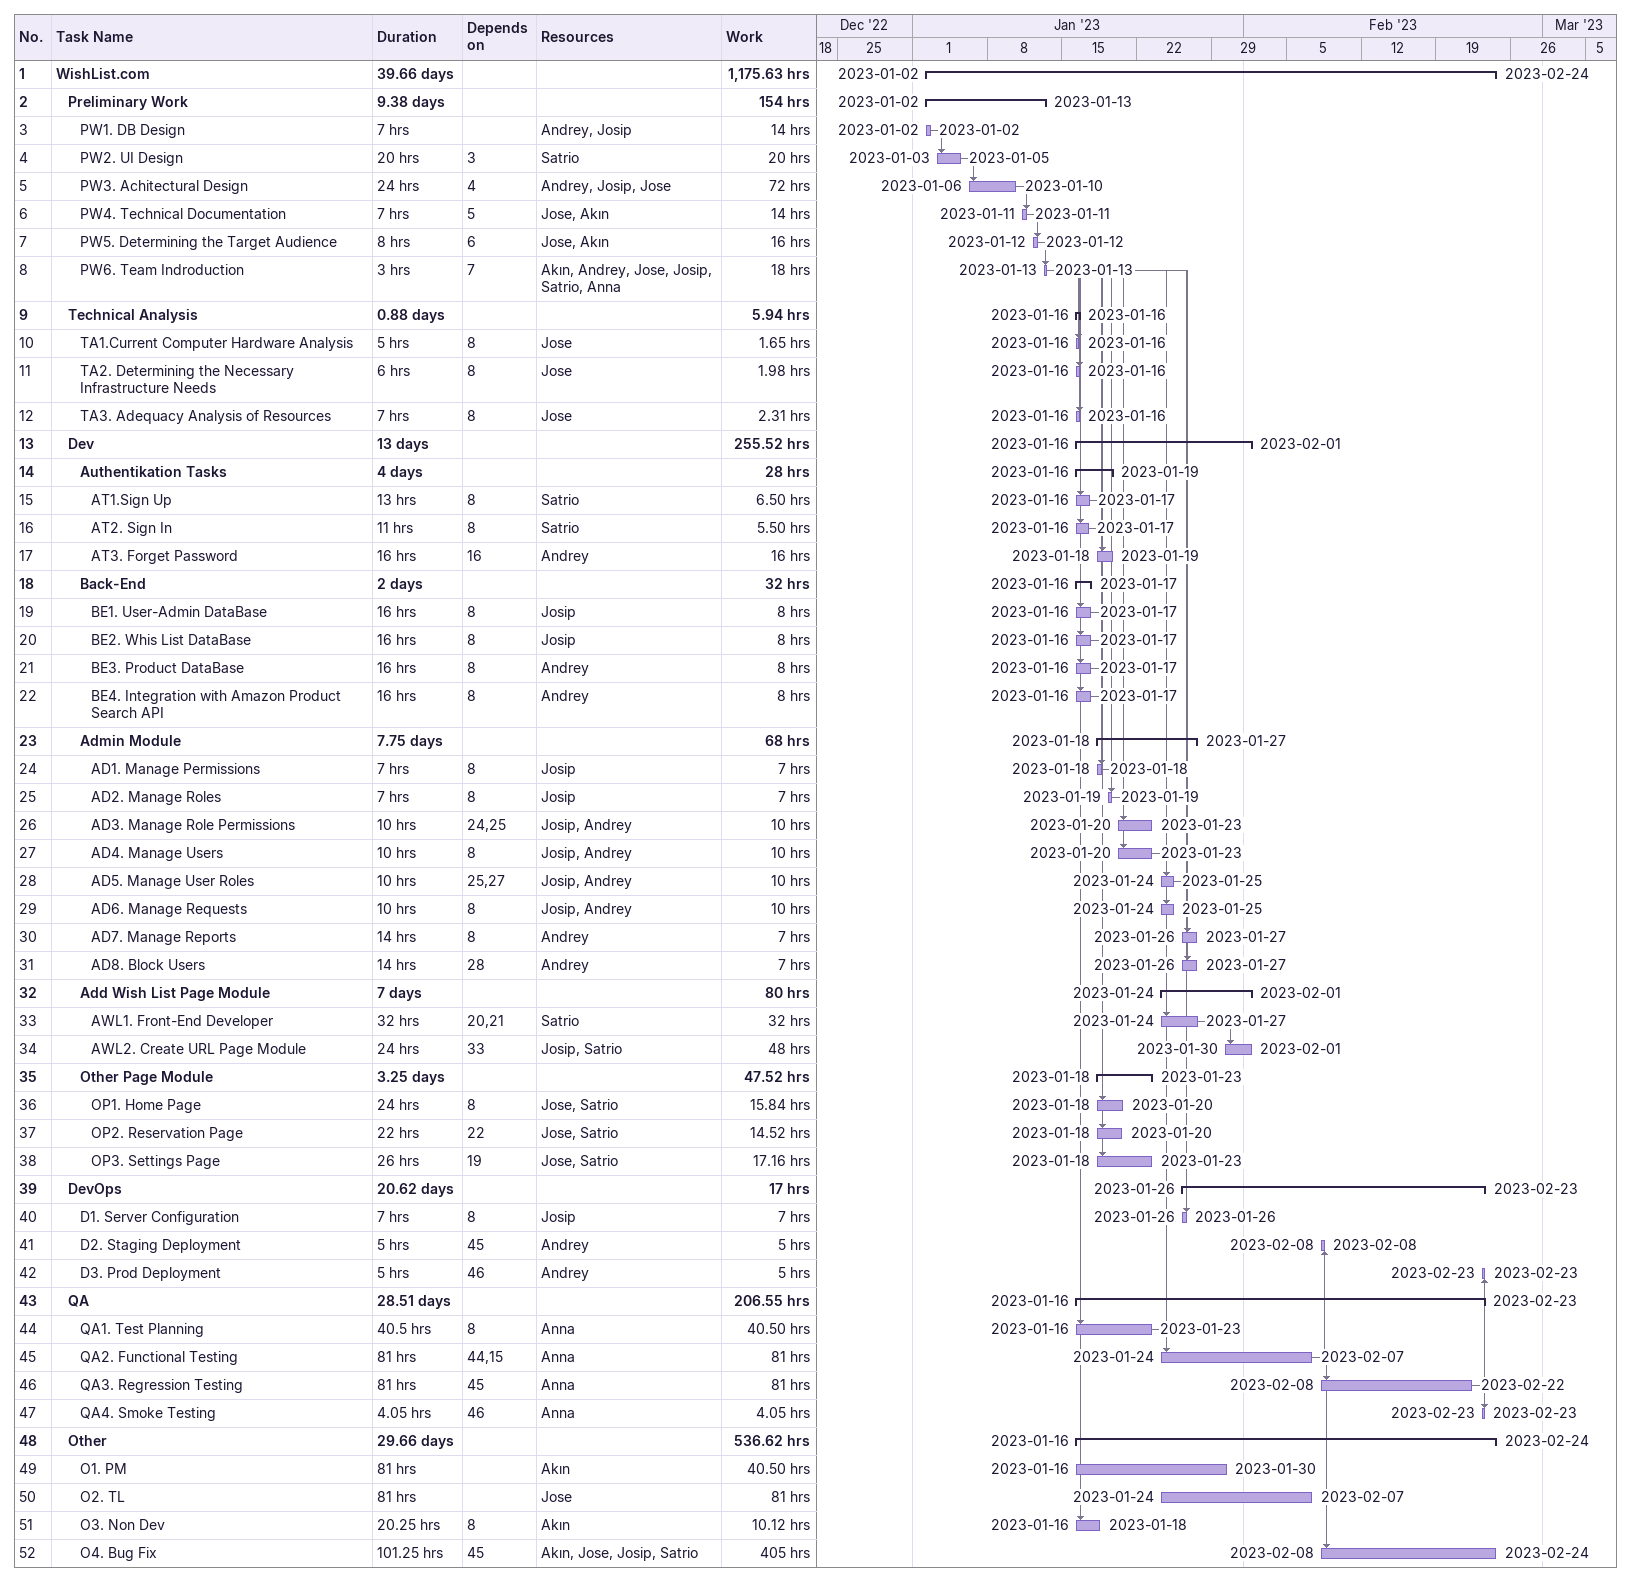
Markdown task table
| ID | Level | Task | Duration | Start | Finish | Predecessors | Resources | Work (h) |
|---|---|---|---|---|---|---|---|---|
| 1 | 1 | **WishList.com** | 39.66d | 2023-01-02 | 2023-02-24 |  |  | 1175.63 |
| 2 | 2 | **Preliminary Work** | 9.38d | 2023-01-02 | 2023-01-13 |  |  | 154 |
| 3 | 3 | PW1. DB Design | 7h | 2023-01-02 | 2023-01-02 |  | Andrey, Josip | 14 |
| 4 | 3 | PW2. UI Design | 20h | 2023-01-03 | 2023-01-05 | 3 | Satrio | 20 |
| 5 | 3 | PW3. Achitectural Design | 24h | 2023-01-06 | 2023-01-10 | 4 | Andrey, Josip, Jose | 72 |
| 6 | 3 | PW4. Technical Documentation | 7h | 2023-01-11 | 2023-01-11 | 5 | Jose, Akın | 14 |
| 7 | 3 | PW5. Determining the Target Audience | 8h | 2023-01-12 | 2023-01-12 | 6 | Jose, Akın | 16 |
| 8 | 3 | PW6. Team Indroduction | 3h | 2023-01-13 | 2023-01-13 | 7 | Akın, Andrey, Jose, Josip, Satrio, Anna | 18 |
| 9 | 2 | **Technical Analysis** | 0.88d | 2023-01-16 | 2023-01-16 |  |  | 5.94 |
| 10 | 3 | TA1.Current Computer Hardware Analysis | 5h | 2023-01-16 | 2023-01-16 | 8 | Jose | 1.65 |
| 11 | 3 | TA2. Determining the Necessary Infrastructure Needs | 6h | 2023-01-16 | 2023-01-16 | 8 | Jose | 1.98 |
| 12 | 3 | TA3. Adequacy Analysis of Resources | 7h | 2023-01-16 | 2023-01-16 | 8 | Jose | 2.31 |
| 13 | 2 | **Dev** | 13d | 2023-01-16 | 2023-02-01 |  |  | 255.52 |
| 14 | 3 | **Authentikation Tasks** | 4d | 2023-01-16 | 2023-01-19 |  |  | 28 |
| 15 | 4 | AT1.Sign Up | 13h | 2023-01-16 | 2023-01-17 | 8 | Satrio | 6.50 |
| 16 | 4 | AT2. Sign In | 11h | 2023-01-16 | 2023-01-17 | 8 | Satrio | 5.50 |
| 17 | 4 | AT3. Forget Password | 16h | 2023-01-18 | 2023-01-19 | 16 | Andrey | 16 |
| 18 | 3 | **Back-End** | 2d | 2023-01-16 | 2023-01-17 |  |  | 32 |
| 19 | 4 | BE1. User-Admin DataBase | 16h | 2023-01-16 | 2023-01-17 | 8 | Josip | 8 |
| 20 | 4 | BE2. Whis List DataBase | 16h | 2023-01-16 | 2023-01-17 | 8 | Josip | 8 |
| 21 | 4 | BE3. Product DataBase | 16h | 2023-01-16 | 2023-01-17 | 8 | Andrey | 8 |
| 22 | 4 | BE4. Integration with Amazon Product Search API | 16h | 2023-01-16 | 2023-01-17 | 8 | Andrey | 8 |
| 23 | 3 | **Admin Module** | 7.75d | 2023-01-18 | 2023-01-27 |  |  | 68 |
| 24 | 4 | AD1. Manage Permissions | 7h | 2023-01-18 | 2023-01-18 | 8 | Josip | 7 |
| 25 | 4 | AD2. Manage Roles | 7h | 2023-01-19 | 2023-01-19 | 8 | Josip | 7 |
| 26 | 4 | AD3. Manage Role Permissions | 10h | 2023-01-20 | 2023-01-23 | 24, 25 | Josip, Andrey | 10 |
| 27 | 4 | AD4. Manage Users | 10h | 2023-01-20 | 2023-01-23 | 8 | Josip, Andrey | 10 |
| 28 | 4 | AD5. Manage User Roles | 10h | 2023-01-24 | 2023-01-25 | 25, 27 | Josip, Andrey | 10 |
| 29 | 4 | AD6. Manage Requests | 10h | 2023-01-24 | 2023-01-25 | 8 | Josip, Andrey | 10 |
| 30 | 4 | AD7. Manage Reports | 14h | 2023-01-26 | 2023-01-27 | 8 | Andrey | 7 |
| 31 | 4 | AD8. Block Users | 14h | 2023-01-26 | 2023-01-27 | 28 | Andrey | 7 |
| 32 | 3 | **Add Wish List Page Module** | 7d | 2023-01-24 | 2023-02-01 |  |  | 80 |
| 33 | 4 | AWL1. Front-End Developer | 32h | 2023-01-24 | 2023-01-27 | 20, 21 | Satrio | 32 |
| 34 | 4 | AWL2. Create URL Page Module | 24h | 2023-01-30 | 2023-02-01 | 33 | Josip, Satrio | 48 |
| 35 | 3 | **Other Page Module** | 3.25d | 2023-01-18 | 2023-01-23 |  |  | 47.52 |
| 36 | 4 | OP1. Home Page | 24h | 2023-01-18 | 2023-01-20 | 8 | Jose, Satrio | 15.84 |
| 37 | 4 | OP2. Reservation Page | 22h | 2023-01-18 | 2023-01-20 | 22 | Jose, Satrio | 14.52 |
| 38 | 4 | OP3. Settings Page | 26h | 2023-01-18 | 2023-01-23 | 19 | Jose, Satrio | 17.16 |
| 39 | 2 | **DevOps** | 20.62d | 2023-01-26 | 2023-02-23 |  |  | 17 |
| 40 | 3 | D1. Server Configuration | 7h | 2023-01-26 | 2023-01-26 | 8 | Josip | 7 |
| 41 | 3 | D2. Staging Deployment | 5h | 2023-02-08 | 2023-02-08 | 45 | Andrey | 5 |
| 42 | 3 | D3. Prod Deployment | 5h | 2023-02-23 | 2023-02-23 | 46 | Andrey | 5 |
| 43 | 2 | **QA** | 28.51d | 2023-01-16 | 2023-02-23 |  |  | 206.55 |
| 44 | 3 | QA1. Test Planning | 40.5h | 2023-01-16 | 2023-01-23 | 8 | Anna | 40.50 |
| 45 | 3 | QA2. Functional Testing | 81h | 2023-01-24 | 2023-02-07 | 44, 15 | Anna | 81 |
| 46 | 3 | QA3. Regression Testing | 81h | 2023-02-08 | 2023-02-22 | 45 | Anna | 81 |
| 47 | 3 | QA4. Smoke Testing | 4.05h | 2023-02-23 | 2023-02-23 | 46 | Anna | 4.05 |
| 48 | 2 | **Other** | 29.66d | 2023-01-16 | 2023-02-24 |  |  | 536.62 |
| 49 | 3 | O1. PM | 81h | 2023-01-16 | 2023-01-30 |  | Akın | 40.50 |
| 50 | 3 | O2. TL | 81h | 2023-01-24 | 2023-02-07 |  | Jose | 81 |
| 51 | 3 | O3. Non Dev | 20.25h | 2023-01-16 | 2023-01-18 | 8 | Akın | 10.12 |
| 52 | 3 | O4. Bug Fix | 101.25h | 2023-02-08 | 2023-02-24 | 45 | Akın, Jose, Josip, Satrio | 405 |
